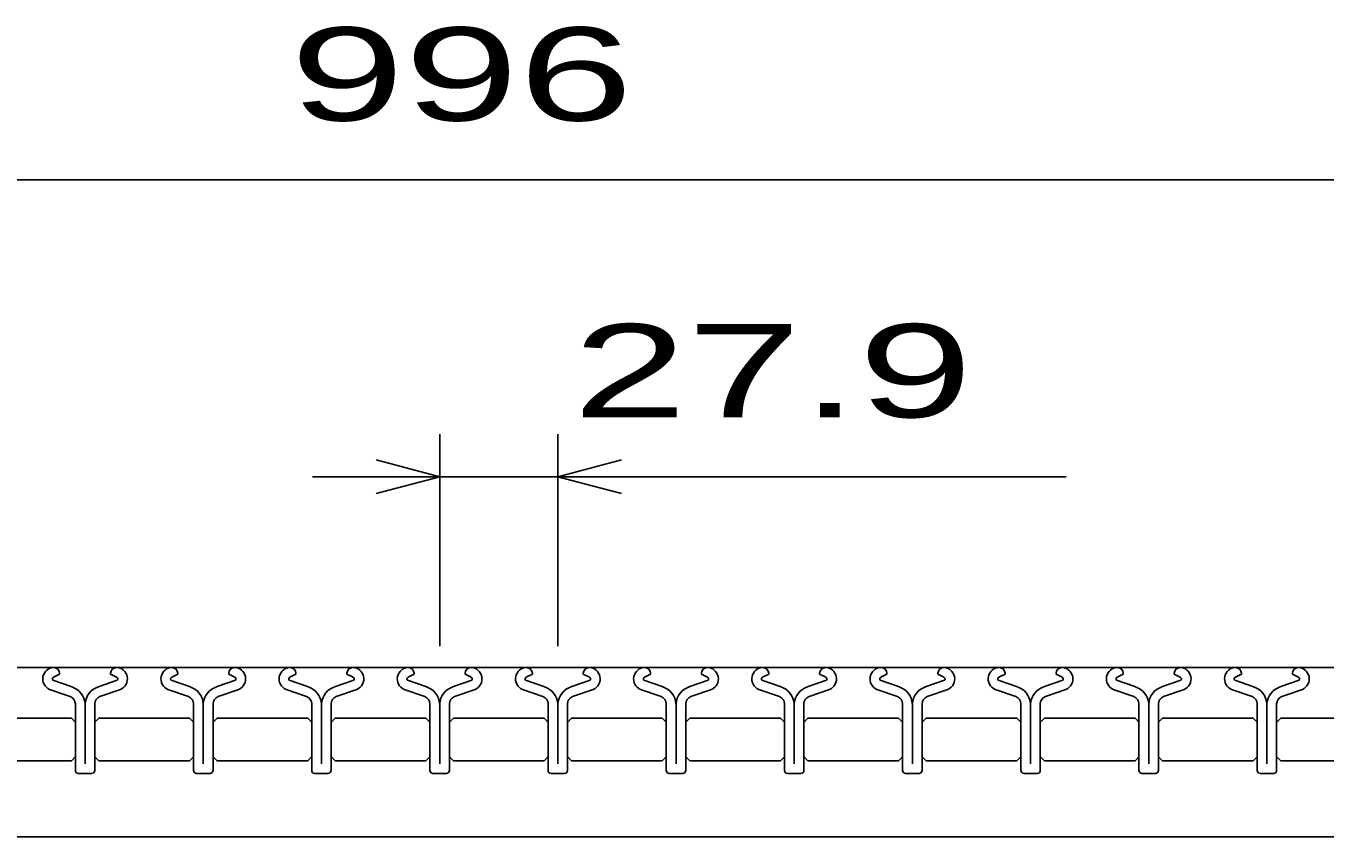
# Model space of a CAD drawing. Units: millimetres, scale not verified. Extents: x -1820 to 1724, y -1285 to 1059.
# Drawn here: x -1039.4 to -732.5, y -391 to -199.7 of the extents above; entities that cross this region are included whole.
import ezdxf
from ezdxf.enums import TextEntityAlignment as Align

# ---------------------------------------------------------------- set-up
doc = ezdxf.new("R2010")
doc.units = ezdxf.units.MM
doc.header["$LTSCALE"] = 10
doc.layers.add('16', color=3, linetype='Continuous', lineweight=25)
doc.layers.add('22', color=2, linetype='Continuous', lineweight=25)
doc.styles.add('ベクトル', font='')
doc.styles.get('ベクトル').set_extended_font_data('ベクトル')

msp = doc.modelspace()

# ---------------------------------------------------------------- linework, layer by layer
at = {"layer": '16'}
for p, q in [((-1426, -351), (-430, -351)), ((-1032.86, -353.31), (-1031.42, -352.61)), ((-1031.42, -352.61), (-1031.42, -352.38)), ((-1019.4, -352.38), (-1019.4, -352.61)), ((-1019.4, -352.61), (-1017.96, -353.31)), ((-1004.96, -353.31), (-1003.52, -352.61)), ((-1003.52, -352.61), (-1003.52, -352.38)), ((-991.5, -352.38), (-991.5, -352.61)), ((-991.5, -352.61), (-990.06, -353.31)), ((-977.06, -353.31), (-975.62, -352.61)), ((-975.62, -352.61), (-975.62, -352.38)), ((-963.6, -352.38), (-963.6, -352.61)), ((-963.6, -352.61), (-962.16, -353.31)), ((-949.16, -353.31), (-947.72, -352.61)), ((-947.72, -352.61), (-947.72, -352.38)), ((-935.7, -352.38), (-935.7, -352.61)), ((-935.7, -352.61), (-934.26, -353.31)), ((-921.26, -353.31), (-919.82, -352.61)), ((-919.82, -352.61), (-919.82, -352.38)), ((-907.8, -352.38), (-907.8, -352.61)), ((-907.8, -352.61), (-906.36, -353.31)), ((-893.36, -353.31), (-891.92, -352.61)), ((-891.92, -352.61), (-891.92, -352.38)), ((-879.9, -352.38), (-879.9, -352.61)), ((-879.9, -352.61), (-878.46, -353.31)), ((-865.46, -353.31), (-864.02, -352.61)), ((-864.02, -352.61), (-864.02, -352.38)), ((-852, -352.38), (-852, -352.61)), ((-852, -352.61), (-850.56, -353.31)), ((-837.56, -353.31), (-836.12, -352.61)), ((-836.12, -352.61), (-836.12, -352.38)), ((-824.1, -352.38), (-824.1, -352.61)), ((-824.1, -352.61), (-822.66, -353.31)), ((-809.66, -353.31), (-808.22, -352.61)), ((-808.22, -352.61), (-808.22, -352.38)), ((-796.2, -352.38), (-796.2, -352.61)), ((-796.2, -352.61), (-794.76, -353.31)), ((-781.76, -353.31), (-780.32, -352.61)), ((-780.32, -352.61), (-780.32, -352.38)), ((-768.3, -352.38), (-768.3, -352.61)), ((-768.3, -352.61), (-766.86, -353.31)), ((-753.86, -353.31), (-752.42, -352.61)), ((-752.42, -352.61), (-752.42, -352.38)), ((-740.4, -352.38), (-740.4, -352.61)), ((-740.4, -352.61), (-738.96, -353.31)), ((-1028.7, -355.53), (-1033.02, -354.01)), ((-1017.8, -354.01), (-1022.12, -355.53)), ((-1000.8, -355.53), (-1005.12, -354.01)), ((-989.9, -354.01), (-994.22, -355.53)), ((-972.9, -355.53), (-977.22, -354.01)), ((-962, -354.01), (-966.32, -355.53)), ((-945, -355.53), (-949.32, -354.01)), ((-934.1, -354.01), (-938.42, -355.53)), ((-917.1, -355.53), (-921.42, -354.01)), ((-906.2, -354.01), (-910.52, -355.53)), ((-889.2, -355.53), (-893.52, -354.01)), ((-878.3, -354.01), (-882.62, -355.53)), ((-861.3, -355.53), (-865.62, -354.01)), ((-850.4, -354.01), (-854.72, -355.53)), ((-833.4, -355.53), (-837.72, -354.01)), ((-822.5, -354.01), (-826.82, -355.53)), ((-805.5, -355.53), (-809.82, -354.01)), ((-794.6, -354.01), (-798.92, -355.53)), ((-777.6, -355.53), (-781.92, -354.01)), ((-766.7, -354.01), (-771.02, -355.53)), ((-749.7, -355.53), (-754.02, -354.01)), ((-738.8, -354.01), (-743.12, -355.53)), ((-1033.78, -356.18), (-1028.91, -357.89)), ((-1021.91, -357.89), (-1017.04, -356.18)), ((-1005.88, -356.18), (-1001.01, -357.89)), ((-994.01, -357.89), (-989.14, -356.18)), ((-977.98, -356.18), (-973.11, -357.89)), ((-966.11, -357.89), (-961.24, -356.18)), ((-950.08, -356.18), (-945.21, -357.89)), ((-938.21, -357.89), (-933.34, -356.18)), ((-922.18, -356.18), (-917.31, -357.89)), ((-910.31, -357.89), (-905.44, -356.18)), ((-894.28, -356.18), (-889.41, -357.89)), ((-882.41, -357.89), (-877.54, -356.18)), ((-866.38, -356.18), (-861.51, -357.89)), ((-854.51, -357.89), (-849.64, -356.18)), ((-838.48, -356.18), (-833.61, -357.89)), ((-826.61, -357.89), (-821.74, -356.18)), ((-810.58, -356.18), (-805.71, -357.89)), ((-798.71, -357.89), (-793.84, -356.18)), ((-782.68, -356.18), (-777.81, -357.89)), ((-770.81, -357.89), (-765.94, -356.18)), ((-754.78, -356.18), (-749.91, -357.89)), ((-742.91, -357.89), (-738.04, -356.18)), ((-1027.71, -359.59), (-1027.71, -375.31)), ((-1025.4, -373.71), (-1025.4, -359.64)), ((-1023.11, -375.31), (-1023.11, -359.59)), ((-999.81, -359.59), (-999.81, -375.31)), ((-997.5, -373.71), (-997.5, -359.64)), ((-995.21, -375.31), (-995.21, -359.59)), ((-971.91, -359.59), (-971.91, -375.31)), ((-969.6, -373.71), (-969.6, -359.64)), ((-967.31, -375.31), (-967.31, -359.59)), ((-944.01, -359.59), (-944.01, -375.31)), ((-941.7, -373.71), (-941.7, -359.64)), ((-939.41, -375.31), (-939.41, -359.59)), ((-916.11, -359.59), (-916.11, -375.31)), ((-913.8, -373.71), (-913.8, -359.64)), ((-911.51, -375.31), (-911.51, -359.59)), ((-888.21, -359.59), (-888.21, -375.31)), ((-885.9, -373.71), (-885.9, -359.64)), ((-883.61, -375.31), (-883.61, -359.59)), ((-860.31, -359.59), (-860.31, -375.31)), ((-858, -373.71), (-858, -359.64)), ((-855.71, -375.31), (-855.71, -359.59)), ((-832.41, -359.59), (-832.41, -375.31)), ((-830.1, -373.71), (-830.1, -359.64)), ((-827.81, -375.31), (-827.81, -359.59)), ((-804.51, -359.59), (-804.51, -375.31)), ((-802.2, -373.71), (-802.2, -359.64)), ((-799.91, -375.31), (-799.91, -359.59)), ((-776.61, -359.59), (-776.61, -375.31)), ((-774.3, -373.71), (-774.3, -359.64)), ((-772.01, -375.31), (-772.01, -359.59)), ((-748.71, -359.59), (-748.71, -375.31)), ((-746.4, -373.71), (-746.4, -359.64)), ((-744.11, -375.31), (-744.11, -359.59)), ((-1050.05, -363), (-1028.65, -363)), ((-1028.65, -363), (-1027.65, -364)), ((-1023.15, -364), (-1022.15, -363)), ((-1022.15, -363), (-1000.75, -363)), ((-1000.75, -363), (-999.75, -364)), ((-995.25, -364), (-994.25, -363)), ((-994.25, -363), (-972.85, -363)), ((-972.85, -363), (-971.85, -364)), ((-967.35, -364), (-966.35, -363)), ((-966.35, -363), (-944.95, -363)), ((-944.95, -363), (-943.95, -364)), ((-939.45, -364), (-938.45, -363)), ((-938.45, -363), (-917.05, -363)), ((-917.05, -363), (-916.05, -364)), ((-911.55, -364), (-910.55, -363)), ((-910.55, -363), (-889.15, -363)), ((-889.15, -363), (-888.15, -364)), ((-883.65, -364), (-882.65, -363)), ((-882.65, -363), (-861.25, -363)), ((-861.25, -363), (-860.25, -364)), ((-855.75, -364), (-854.75, -363)), ((-854.75, -363), (-833.35, -363)), ((-833.35, -363), (-832.35, -364)), ((-827.85, -364), (-826.85, -363)), ((-826.85, -363), (-805.45, -363)), ((-805.45, -363), (-804.45, -364)), ((-799.95, -364), (-798.95, -363)), ((-798.95, -363), (-777.55, -363)), ((-777.55, -363), (-776.55, -364)), ((-772.05, -364), (-771.05, -363)), ((-771.05, -363), (-749.65, -363)), ((-749.65, -363), (-748.65, -364)), ((-744.15, -364), (-743.15, -363)), ((-743.15, -363), (-721.75, -363)), ((-1028.65, -373), (-1050.05, -373)), ((-1027.65, -372), (-1028.65, -373)), ((-1022.15, -373), (-1023.15, -372)), ((-1000.75, -373), (-1022.15, -373)), ((-999.75, -372), (-1000.75, -373)), ((-994.25, -373), (-995.25, -372)), ((-972.85, -373), (-994.25, -373)), ((-971.85, -372), (-972.85, -373)), ((-966.35, -373), (-967.35, -372)), ((-944.95, -373), (-966.35, -373)), ((-943.95, -372), (-944.95, -373)), ((-938.45, -373), (-939.45, -372)), ((-917.05, -373), (-938.45, -373)), ((-916.05, -372), (-917.05, -373)), ((-910.55, -373), (-911.55, -372)), ((-889.15, -373), (-910.55, -373)), ((-888.15, -372), (-889.15, -373)), ((-882.65, -373), (-883.65, -372)), ((-861.25, -373), (-882.65, -373)), ((-860.25, -372), (-861.25, -373)), ((-854.75, -373), (-855.75, -372)), ((-833.35, -373), (-854.75, -373)), ((-832.35, -372), (-833.35, -373)), ((-826.85, -373), (-827.85, -372)), ((-805.45, -373), (-826.85, -373)), ((-804.45, -372), (-805.45, -373)), ((-798.95, -373), (-799.95, -372)), ((-777.55, -373), (-798.95, -373)), ((-776.55, -372), (-777.55, -373)), ((-771.05, -373), (-772.05, -372)), ((-749.65, -373), (-771.05, -373)), ((-748.65, -372), (-749.65, -373)), ((-743.15, -373), (-744.15, -372)), ((-721.75, -373), (-743.15, -373)), ((-1027.01, -376.01), (-1023.81, -376.01)), ((-999.11, -376.01), (-995.91, -376.01)), ((-971.21, -376.01), (-968.01, -376.01)), ((-943.31, -376.01), (-940.11, -376.01)), ((-915.41, -376.01), (-912.21, -376.01)), ((-887.51, -376.01), (-884.31, -376.01)), ((-859.61, -376.01), (-856.41, -376.01)), ((-831.71, -376.01), (-828.51, -376.01)), ((-803.81, -376.01), (-800.61, -376.01)), ((-775.91, -376.01), (-772.71, -376.01)), ((-748.01, -376.01), (-744.81, -376.01)), ((-1426, -391), (-430, -391))]:
    msp.add_line(p, q, dxfattribs=at)
for centre, radius, start, end in [((-1032.71, -353.7), 2.7, 90.98, 246.68), ((-1032.87, -352.45), 1.45, 2.5, 85.55), ((-1017.95, -352.45), 1.45, 94.45, 177.5), ((-1018.11, -353.7), 2.7, 293.32, 89.02), ((-1004.81, -353.7), 2.7, 90.98, 246.68), ((-1004.97, -352.45), 1.45, 2.5, 85.55), ((-990.05, -352.45), 1.45, 94.45, 177.5), ((-990.21, -353.7), 2.7, 293.32, 89.02), ((-976.91, -353.7), 2.7, 90.98, 246.68), ((-977.07, -352.45), 1.45, 2.5, 85.55), ((-962.15, -352.45), 1.45, 94.45, 177.5), ((-962.31, -353.7), 2.7, 293.32, 89.02), ((-949.01, -353.7), 2.7, 90.98, 246.68), ((-949.17, -352.45), 1.45, 2.5, 85.55), ((-934.25, -352.45), 1.45, 94.45, 177.5), ((-934.41, -353.7), 2.7, 293.32, 89.02), ((-921.11, -353.7), 2.7, 90.98, 246.68), ((-921.27, -352.45), 1.45, 2.5, 85.55), ((-906.35, -352.45), 1.45, 94.45, 177.5), ((-906.51, -353.7), 2.7, 293.32, 89.02), ((-893.21, -353.7), 2.7, 90.98, 246.68), ((-893.37, -352.45), 1.45, 2.5, 85.55), ((-878.45, -352.45), 1.45, 94.45, 177.5), ((-878.61, -353.7), 2.7, 293.32, 89.02), ((-865.31, -353.7), 2.7, 90.98, 246.68), ((-865.47, -352.45), 1.45, 2.5, 85.55), ((-850.55, -352.45), 1.45, 94.45, 177.5), ((-850.71, -353.7), 2.7, 293.32, 89.02), ((-837.41, -353.7), 2.7, 90.98, 246.68), ((-837.57, -352.45), 1.45, 2.5, 85.55), ((-822.65, -352.45), 1.45, 94.45, 177.5), ((-822.81, -353.7), 2.7, 293.32, 89.02), ((-809.51, -353.7), 2.7, 90.98, 246.68), ((-809.67, -352.45), 1.45, 2.5, 85.55), ((-794.75, -352.45), 1.45, 94.45, 177.5), ((-794.91, -353.7), 2.7, 293.32, 89.02), ((-781.61, -353.7), 2.7, 90.98, 246.68), ((-781.77, -352.45), 1.45, 2.5, 85.55), ((-766.85, -352.45), 1.45, 94.45, 177.5), ((-767.01, -353.7), 2.7, 293.32, 89.02), ((-753.71, -353.7), 2.7, 90.98, 246.68), ((-753.87, -352.45), 1.45, 2.5, 85.55), ((-738.95, -352.45), 1.45, 94.45, 177.5), ((-739.11, -353.7), 2.7, 293.32, 89.02), ((-1032.69, -353.72), 0.44, 111.91, 222.33), ((-1029.99, -359.94), 4.6, 3.78, 73.7), ((-1020.83, -359.94), 4.6, 106.3, 176.22), ((-1018.13, -353.72), 0.44, 317.67, 68.09), ((-1004.79, -353.72), 0.44, 111.91, 222.33), ((-1002.09, -359.94), 4.6, 3.78, 73.7), ((-992.93, -359.94), 4.6, 106.3, 176.22), ((-990.23, -353.72), 0.44, 317.67, 68.09), ((-976.89, -353.72), 0.44, 111.91, 222.33), ((-974.19, -359.94), 4.6, 3.78, 73.7), ((-965.03, -359.94), 4.6, 106.3, 176.22), ((-962.33, -353.72), 0.44, 317.67, 68.09), ((-948.99, -353.72), 0.44, 111.91, 222.33), ((-946.29, -359.94), 4.6, 3.78, 73.7), ((-937.13, -359.94), 4.6, 106.3, 176.22), ((-934.43, -353.72), 0.44, 317.67, 68.09), ((-921.09, -353.72), 0.44, 111.91, 222.33), ((-918.39, -359.94), 4.6, 3.78, 73.7), ((-909.23, -359.94), 4.6, 106.3, 176.22), ((-906.53, -353.72), 0.44, 317.67, 68.09), ((-893.19, -353.72), 0.44, 111.91, 222.33), ((-890.49, -359.94), 4.6, 3.78, 73.7), ((-881.33, -359.94), 4.6, 106.3, 176.22), ((-878.63, -353.72), 0.44, 317.67, 68.09), ((-865.29, -353.72), 0.44, 111.91, 222.33), ((-862.59, -359.94), 4.6, 3.78, 73.7), ((-853.43, -359.94), 4.6, 106.3, 176.22), ((-850.73, -353.72), 0.44, 317.67, 68.09), ((-837.39, -353.72), 0.44, 111.91, 222.33), ((-834.69, -359.94), 4.6, 3.78, 73.7), ((-825.53, -359.94), 4.6, 106.3, 176.22), ((-822.83, -353.72), 0.44, 317.67, 68.09), ((-809.49, -353.72), 0.44, 111.91, 222.33), ((-806.79, -359.94), 4.6, 3.78, 73.7), ((-797.63, -359.94), 4.6, 106.3, 176.22), ((-794.93, -353.72), 0.44, 317.67, 68.09), ((-781.59, -353.72), 0.44, 111.91, 222.33), ((-778.89, -359.94), 4.6, 3.78, 73.7), ((-769.73, -359.94), 4.6, 106.3, 176.22), ((-767.03, -353.72), 0.44, 317.67, 68.09), ((-753.69, -353.72), 0.44, 111.91, 222.33), ((-750.99, -359.94), 4.6, 3.78, 73.7), ((-741.83, -359.94), 4.6, 106.3, 176.22), ((-739.13, -353.72), 0.44, 317.67, 68.09), ((-1029.51, -359.59), 1.8, 0, 70.58), ((-1021.31, -359.59), 1.8, 109.42, 180), ((-1001.61, -359.59), 1.8, 0, 70.58), ((-993.41, -359.59), 1.8, 109.42, 180), ((-973.71, -359.59), 1.8, 0, 70.58), ((-965.51, -359.59), 1.8, 109.42, 180), ((-945.81, -359.59), 1.8, 0, 70.58), ((-937.61, -359.59), 1.8, 109.42, 180), ((-917.91, -359.59), 1.8, 0, 70.58), ((-909.71, -359.59), 1.8, 109.42, 180), ((-890.01, -359.59), 1.8, 0, 70.58), ((-881.81, -359.59), 1.8, 109.42, 180), ((-862.11, -359.59), 1.8, 0, 70.58), ((-853.91, -359.59), 1.8, 109.42, 180), ((-834.21, -359.59), 1.8, 0, 70.58), ((-826.01, -359.59), 1.8, 109.42, 180), ((-806.31, -359.59), 1.8, 0, 70.58), ((-798.11, -359.59), 1.8, 109.42, 180), ((-778.41, -359.59), 1.8, 0, 70.58), ((-770.21, -359.59), 1.8, 109.42, 180), ((-750.51, -359.59), 1.8, 0, 70.58), ((-742.31, -359.59), 1.8, 109.42, 180), ((-1027.01, -375.31), 0.7, 180, 270), ((-1023.81, -375.31), 0.7, 270, 0), ((-999.11, -375.31), 0.7, 180, 270), ((-995.91, -375.31), 0.7, 270, 0), ((-971.21, -375.31), 0.7, 180, 270), ((-968.01, -375.31), 0.7, 270, 0), ((-943.31, -375.31), 0.7, 180, 270), ((-940.11, -375.31), 0.7, 270, 0), ((-915.41, -375.31), 0.7, 180, 270), ((-912.21, -375.31), 0.7, 270, 0), ((-887.51, -375.31), 0.7, 180, 270), ((-884.31, -375.31), 0.7, 270, 0), ((-859.61, -375.31), 0.7, 180, 270), ((-856.41, -375.31), 0.7, 270, 0), ((-831.71, -375.31), 0.7, 180, 270), ((-828.51, -375.31), 0.7, 270, 0), ((-803.81, -375.31), 0.7, 180, 270), ((-800.61, -375.31), 0.7, 270, 0), ((-775.91, -375.31), 0.7, 180, 270), ((-772.71, -375.31), 0.7, 270, 0), ((-748.01, -375.31), 0.7, 180, 270), ((-744.81, -375.31), 0.7, 270, 0)]:
    msp.add_arc(centre, radius, start, end, dxfattribs=at)
at = {"layer": '22', "color": 4}
for p, q in [((-1426, -236), (-430, -236)), ((-941.7, -346), (-941.7, -296)), ((-913.8, -296), (-913.8, -346)), ((-941.7, -306), (-956.7, -302)), ((-913.8, -306), (-898.8, -302)), ((-941.7, -306), (-971.7, -306)), ((-956.7, -310), (-941.7, -306)), ((-941.7, -306), (-913.8, -306)), ((-898.8, -310), (-913.8, -306)), ((-913.8, -306), (-793.8, -306))]:
    msp.add_line(p, q, dxfattribs=at)

# ---------------------------------------------------------------- texts
at = {"layer": '22', "style": 'ベクトル', "width": 1.65}
for s, p in [(' 996 ', (-990.5, -211)), (' 27.9 ', (-923.8, -281))]:
    msp.add_text(s, height=21.99, dxfattribs=at).set_placement(p, align=Align.MIDDLE_LEFT)

doc.saveas('drawing.dxf')
